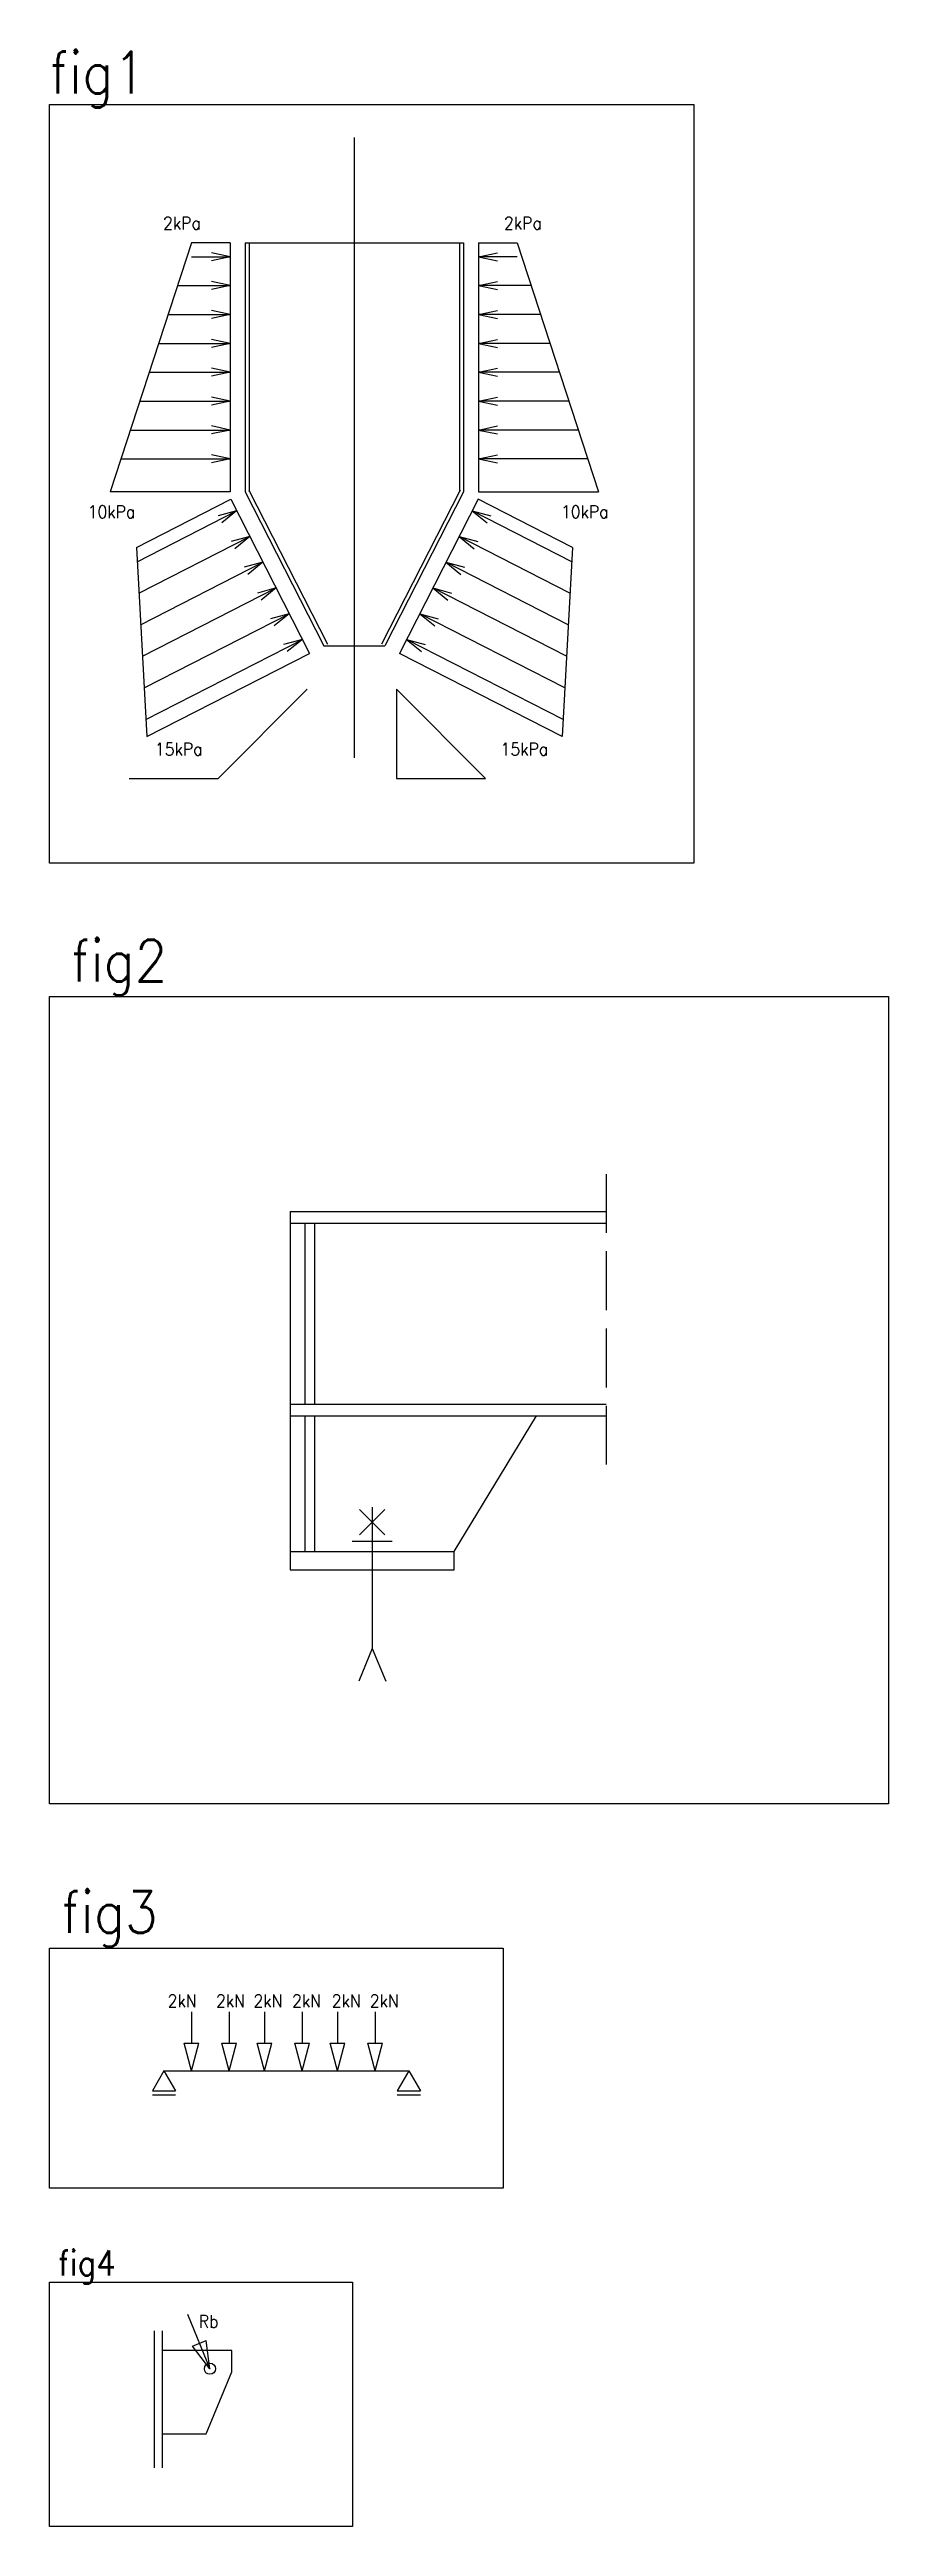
# Model space of a CAD drawing. Extents: x 71 to 165, y -136 to 142.
import ezdxf

# ---------------------------------------------------------------- set-up
doc = ezdxf.new("R2010")
doc.units = 0
doc.layers.get('0').update_dxf_attribs({"linetype": 'CONTINUOUS'})
doc.layers.add('SVGFRAME', color=203, linetype='CONTINUOUS')
doc.styles.get("Standard").update_dxf_attribs({"font": 'STANDARD'})

msp = doc.modelspace()

# ---------------------------------------------------------------- linework, layer by layer
for p, q in [((105.29, 62.29), (105.29, 131.95)), ((87, 120.12), (77.86, 92.18)), ((91.34, 120.12), (87, 120.12)), ((91.34, 120.12), (91.34, 92.18)), ((93.03, 120.12), (117.56, 120.12)), ((93.03, 120.12), (93.03, 92.18)), ((93.47, 120.12), (93.47, 92.18)), ((117.11, 120.12), (117.11, 92.18)), ((117.56, 120.12), (117.56, 92.18)), ((119.24, 120.12), (119.24, 92.18)), ((119.24, 120.12), (123.58, 120.12)), ((123.58, 120.12), (132.72, 92.18)), ((87, 118.58), (91.34, 118.58)), ((91.34, 118.58), (89.22, 119.03)), ((91.34, 118.58), (89.22, 118.13)), ((119.24, 118.58), (121.36, 119.03)), ((123.58, 118.58), (119.24, 118.58)), ((119.24, 118.58), (121.36, 118.13)), ((85.43, 115.33), (91.34, 115.33)), ((91.34, 115.33), (89.22, 115.78)), ((91.34, 115.33), (89.22, 114.89)), ((119.24, 115.33), (121.36, 115.78)), ((125.15, 115.33), (119.24, 115.33)), ((119.24, 115.33), (121.36, 114.89)), ((84.37, 112.09), (91.34, 112.09)), ((91.34, 112.09), (89.22, 112.54)), ((91.34, 112.09), (89.22, 111.64)), ((119.24, 112.09), (121.36, 112.54)), ((126.21, 112.09), (119.24, 112.09)), ((119.24, 112.09), (121.36, 111.64)), ((83.31, 108.85), (91.34, 108.85)), ((91.34, 108.85), (89.22, 109.3)), ((91.34, 108.85), (89.22, 108.4)), ((119.24, 108.85), (121.36, 109.3)), ((127.27, 108.85), (119.24, 108.85)), ((119.24, 108.85), (121.36, 108.4)), ((91.34, 105.61), (89.22, 106.06)), ((119.24, 105.61), (121.36, 106.06)), ((82.25, 105.61), (91.34, 105.61)), ((91.34, 105.61), (89.22, 105.16)), ((128.33, 105.61), (119.24, 105.61)), ((119.24, 105.61), (121.36, 105.16)), ((81.19, 102.37), (91.34, 102.37)), ((91.34, 102.37), (89.22, 102.81)), ((91.34, 102.37), (89.22, 101.92)), ((119.24, 102.37), (121.36, 102.81)), ((129.39, 102.37), (119.24, 102.37)), ((119.24, 102.37), (121.36, 101.92)), ((80.13, 99.12), (91.34, 99.12)), ((91.34, 99.12), (89.22, 99.57)), ((91.34, 99.12), (89.22, 98.68)), ((119.24, 99.12), (121.36, 99.57)), ((130.45, 99.12), (119.24, 99.12)), ((119.24, 99.12), (121.36, 98.68)), ((79.07, 95.88), (91.34, 95.88)), ((91.34, 95.88), (89.22, 96.33)), ((91.34, 95.88), (89.22, 95.43)), ((119.24, 95.88), (121.36, 96.33)), ((131.51, 95.88), (119.24, 95.88)), ((119.24, 95.88), (121.36, 95.43)), ((91.34, 92.18), (77.86, 92.18)), ((93.03, 92.18), (101.86, 74.87)), ((93.43, 92.38), (102.26, 75.08)), ((117.16, 92.38), (108.32, 75.08)), ((117.56, 92.18), (108.72, 74.87)), ((119.24, 92.18), (132.72, 92.18)), ((80.8, 85.93), (91.39, 91.34)), ((80.88, 84.33), (92.06, 90.04)), ((92.06, 90.04), (89.97, 89.47)), ((92.06, 90.04), (90.38, 88.68)), ((91.39, 91.34), (100.23, 74.04)), ((119.19, 91.34), (110.35, 74.04)), ((129.7, 84.33), (118.52, 90.04)), ((118.52, 90.04), (120.21, 88.68)), ((118.52, 90.04), (120.61, 89.47)), ((129.79, 85.93), (119.19, 91.34)), ((81.08, 80.79), (93.54, 87.15)), ((93.54, 87.15), (91.44, 86.59)), ((93.54, 87.15), (91.85, 85.79)), ((129.5, 80.79), (117.05, 87.15)), ((117.05, 87.15), (118.73, 85.79)), ((117.05, 87.15), (119.14, 86.59)), ((80.8, 85.93), (81.96, 64.71)), ((81.27, 77.25), (95.01, 84.26)), ((95.01, 84.26), (92.92, 83.7)), ((95.01, 84.26), (93.33, 82.9)), ((129.31, 77.25), (115.57, 84.26)), ((115.57, 84.26), (117.26, 82.9)), ((115.57, 84.26), (117.66, 83.7)), ((129.79, 85.93), (128.62, 64.71)), ((81.47, 73.71), (96.49, 81.38)), ((96.49, 81.38), (94.39, 80.81)), ((96.49, 81.38), (94.8, 80.01)), ((129.12, 73.71), (114.1, 81.38)), ((114.1, 81.38), (115.78, 80.01)), ((114.1, 81.38), (116.19, 80.81)), ((81.66, 70.16), (97.96, 78.49)), ((97.96, 78.49), (95.87, 77.92)), ((97.96, 78.49), (96.28, 77.13)), ((128.92, 70.16), (112.62, 78.49)), ((112.62, 78.49), (114.31, 77.13)), ((112.62, 78.49), (114.71, 77.92)), ((81.85, 66.62), (99.44, 75.6)), ((99.44, 75.6), (97.34, 75.04)), ((99.44, 75.6), (97.75, 74.24)), ((128.73, 66.62), (111.15, 75.6)), ((111.15, 75.6), (112.83, 74.24)), ((111.15, 75.6), (113.24, 75.04)), ((81.96, 64.71), (100.23, 74.04)), ((101.86, 74.87), (108.72, 74.87)), ((128.62, 64.71), (110.35, 74.04)), ((133.58, 15.55), (133.58, 8.95)), ((98.07, 11.38), (98.07, -11.59)), ((98.07, 11.38), (133.58, 11.38)), ((98.07, 10.07), (133.58, 10.07)), ((99.73, 10.07), (99.73, -10.28)), ((100.82, 10.07), (100.82, -10.28)), ((133.58, 6.89), (133.58, 0.28)), ((133.58, -1.78), (133.58, -8.39)), ((98.07, -10.28), (133.58, -10.28)), ((133.58, -10.45), (133.58, -17.06)), ((98.07, -11.59), (133.58, -11.59)), ((98.07, -11.59), (98.07, -26.82)), ((99.73, -11.59), (99.73, -26.82)), ((100.82, -11.59), (100.82, -26.82)), ((116.5, -26.82), (125.75, -11.59)), ((105.87, -22.11), (108.71, -24.95)), ((108.71, -22.11), (105.87, -24.95)), ((107.29, -21.83), (107.29, -37.72)), ((98.07, -26.82), (116.5, -26.82)), ((98.07, -26.82), (98.07, -28.86)), ((105.04, -25.67), (109.54, -25.67)), ((116.5, -28.86), (116.5, -26.82)), ((98.07, -28.86), (116.5, -28.86)), ((107.29, -37.72), (105.77, -41.38)), ((107.29, -37.72), (108.8, -41.38)), ((86.98, -78.51), (86.98, -82.03)), ((91.21, -78.51), (91.21, -82.03)), ((95.19, -78.51), (95.19, -82.03)), ((99.42, -78.51), (99.42, -82.03)), ((103.4, -78.51), (103.4, -82.03)), ((107.62, -78.51), (107.62, -82.03)), ((86.98, -85.12), (86.16, -82.03)), ((86.16, -82.03), (87.81, -82.03)), ((86.98, -85.12), (87.81, -82.03)), ((91.21, -85.12), (90.38, -82.03)), ((90.38, -82.03), (92.04, -82.03)), ((91.21, -85.12), (92.04, -82.03)), ((95.19, -85.12), (94.36, -82.03)), ((94.36, -82.03), (96.02, -82.03)), ((95.19, -85.12), (96.02, -82.03)), ((99.42, -85.12), (98.59, -82.03)), ((98.59, -82.03), (100.24, -82.03)), ((99.42, -85.12), (100.24, -82.03)), ((103.4, -85.12), (102.57, -82.03)), ((102.57, -82.03), (104.23, -82.03)), ((103.4, -85.12), (104.23, -82.03)), ((107.62, -85.12), (106.79, -82.03)), ((106.79, -82.03), (108.45, -82.03)), ((107.62, -85.12), (108.45, -82.03)), ((83.9, -85.12), (82.6, -87.38)), ((83.9, -85.12), (85.2, -87.38)), ((83.9, -85.12), (111.4, -85.12)), ((111.4, -85.12), (110.1, -87.38)), ((111.4, -85.12), (112.7, -87.38)), ((82.6, -87.38), (85.2, -87.38)), ((82.6, -87.85), (85.2, -87.85)), ((110.1, -87.38), (112.7, -87.38)), ((110.1, -87.85), (112.7, -87.85)), ((86.53, -112.48), (89.06, -118.59)), ((82.79, -114.32), (82.79, -129.7)), ((83.68, -114.32), (83.68, -129.7)), ((91.52, -116.55), (83.68, -116.55)), ((87.11, -116.05), (88.64, -115.41)), ((89.06, -118.59), (87.11, -116.05)), ((89.06, -118.59), (88.64, -115.41)), ((91.52, -118.92), (91.52, -116.55)), ((88.63, -125.91), (91.52, -118.92)), ((83.68, -125.91), (88.63, -125.91))]:
    msp.add_line(p, q)
for points in [[(80, 60), (90, 60), (100, 70)], [(110, 60), (120, 60), (110, 70), (110, 60)]]:
    msp.add_lwpolyline(points)
msp.add_circle((89.06, -118.59), 0.627)
at = {"layer": 'SVGFRAME'}
for points in [[(71.04, 135.67), (143.41, 135.67), (143.41, 50.48), (71.04, 50.48)], [(71.04, 35.49), (165.28, 35.49), (165.28, -55.15), (71.04, -55.15)], [(71.04, -71.35), (122, -71.35), (122, -98.3), (71.04, -98.3)], [(71.04, -108.88), (105.07, -108.88), (105.07, -136.3), (71.04, -136.3)]]:
    msp.add_lwpolyline(points, close=True, dxfattribs=at)

# ---------------------------------------------------------------- texts
for s, p in [('2kPa', (83.79, 121.64)), ('2kPa', (122.09, 121.64)), ('10kPa', (75.33, 89.23)), ('10kPa', (128.49, 89.23)), ('15kPa', (82.88, 62.58)), ('15kPa', (121.71, 62.58)), ('2kN', (84.31, -77.99)), ('2kN', (89.74, -77.99)), ('2kN', (93.95, -77.99)), ('2kN', (98.28, -77.99)), ('2kN', (102.74, -77.99)), ('2kN', (107.01, -77.99)), ('Rb', (87.81, -113.98))]:
    msp.add_text(s, height=1.41).set_placement(p)
for s, height, p in [('fig1', 4.7, (71.04, 136.92)), ('fig2', 4.7, (73.45, 37.18)), ('fig3', 4.7, (72.35, -69.65)), ('fig4', 2.82, (71.98, -108.12))]:
    msp.add_text(s, height=height, dxfattribs=at).set_placement(p)

doc.saveas('drawing.dxf')
